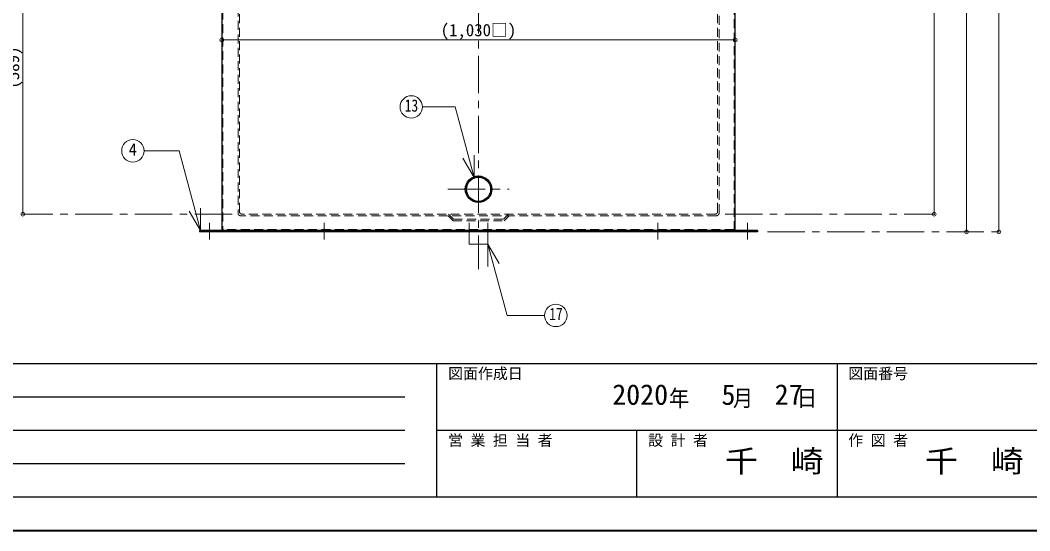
# Model space of a CAD drawing. Units: millimetres at full size, sheet at 1:15; details may follow other scales. Extents: x -3184 to 2891, y -2037 to 2178.
# Drawn here: x -1067 to 960, y -2037 to -1013 of the extents above; entities that cross this region are included whole.
import ezdxf
from ezdxf.enums import TextEntityAlignment as Align

# ---------------------------------------------------------------- set-up
doc = ezdxf.new("R2010")
doc.units = ezdxf.units.MM
doc.header["$LTSCALE"] = 15
doc.header["$PDMODE"] = 32
doc.header["$PDSIZE"] = 7.5
doc.linetypes.add('CHAIN1', pattern=[8, 5, -1, 1, -1])
doc.linetypes.add('DASHED1', pattern=[1.8, 1.2, -0.6])
doc.layers.add('0-0', color=7, linetype='Continuous', lineweight=18)
doc.styles.add('ＭＳ ゴシック', font='')
doc.styles.get('ＭＳ ゴシック').set_extended_font_data('MS Gothic')

msp = doc.modelspace()

# ---------------------------------------------------------------- linework, layer by layer
at = {"layer": '0-0', "color": 4, "linetype": 'CHAIN1', "lineweight": 9}
for p, q in [((-146.7, 115.37), (-146.7, -1512.13)), ((-208.2, -1352.13), (-85.2, -1352.13)), ((-641.7, -1402.13), (-1061.7, -1402.13)), ((348.3, -1402.13), (768.3, -1402.13)), ((-686.7, -1419.63), (-686.7, -1452.63)), ((-456.7, -1419.63), (-456.7, -1452.63)), ((213.3, -1419.63), (213.3, -1452.63)), ((393.3, -1419.63), (393.3, -1452.63)), ((433.3, -1437.63), (898.3, -1437.63))]:
    msp.add_line(p, q, dxfattribs=at)
at = {"layer": '0-0', "color": 4, "lineweight": 9}
for p, q in [((898.3, -184.63), (898.3, -1437.63)), ((768.3, -225.13), (768.3, -1402.13)), ((833.3, -1437.63), (833.3, -225.13)), ((-1061.7, -813.63), (-1061.7, -1402.13)), ((368.8, -1052.63), (-662.2, -1052.63))]:
    msp.add_line(p, q, dxfattribs=at)
at = {"layer": '0-0', "linetype": 'DASHED1'}
for p, q in [((333.3, -1397.13), (333.3, -225.13)), ((336.3, -1400.13), (336.3, -227.13)), ((366.8, -228.13), (366.8, -1431.63)), ((-629.7, -663.49), (-629.7, -1400.13)), ((-626.7, -1397.13), (-626.7, -662.83)), ((-660.2, -669.83), (-660.2, -1431.63)), ((331.3, -1405.13), (-624.7, -1405.13)), ((328.3, -1402.13), (-621.7, -1402.13)), ((365.8, -1432.63), (-659.45, -1432.63)), ((-642.2, -1432.63), (-642.2, -1434.63)), ((-463.7, -1434.63), (-463.7, -1437.63)), ((-449.7, -1434.63), (-449.7, -1437.63)), ((156.3, -1434.63), (156.3, -1437.63)), ((220.3, -1434.63), (220.3, -1437.63)), ((348.8, -1432.63), (348.8, -1434.63))]:
    msp.add_line(p, q, dxfattribs=at)
at = {"layer": '0-0', "color": 5, "lineweight": 25}
for p, q in [((368.8, -1432.63), (368.8, -264.63)), ((-662.2, -506.13), (-662.2, -1432.63)), ((-706.7, -1434.63), (-706.7, -1437.63)), ((413.3, -1434.63), (-706.7, -1434.63)), ((413.3, -1437.63), (-706.7, -1437.63)), ((413.3, -1434.63), (413.3, -1437.63))]:
    msp.add_line(p, q, dxfattribs=at)
at = {"layer": '0-0'}
for p, q in [((-193.44, -1187.05), (-259.23, -1187.05)), ((-155.53, -1328.53), (-193.44, -1187.05)), ((-747.89, -1275.07), (-818.26, -1275.07)), ((-705.01, -1435.12), (-747.89, -1275.07)), ((-155.53, -1328.53), (-178.03, -1289.55)), ((-155.53, -1328.53), (-155.53, -1283.53)), ((-705.01, -1435.12), (-727.51, -1396.15)), ((-705.01, -1435.12), (-705.01, -1390.12)), ((-165.7, -1437.63), (-165.7, -1462.13)), ((-127.7, -1437.63), (-127.7, -1462.13)), ((-165.7, -1462.13), (-127.7, -1462.13)), ((-127.83, -1461.98), (-105.33, -1500.95)), ((-127.83, -1461.98), (-127.83, -1506.98))]:
    msp.add_line(p, q, dxfattribs=at)
at = {"layer": '0-0', "color": 4, "linetype": 'DASHED1', "lineweight": 9}
for p, q in [((-206.7, -1402.13), (-196.7, -1412.13)), ((-196.7, -1412.13), (-96.7, -1412.13)), ((-165.7, -1437.63), (-165.7, -1412.13)), ((-127.7, -1437.63), (-127.7, -1412.13)), ((-86.7, -1402.13), (-96.7, -1412.13)), ((-85.46, -1405.13), (-95.46, -1415.13)), ((-693.7, -1434.63), (-693.7, -1437.63)), ((-679.7, -1434.63), (-679.7, -1437.63)), ((386.3, -1434.63), (386.3, -1437.63)), ((400.3, -1434.63), (400.3, -1437.63))]:
    msp.add_line(p, q, dxfattribs=at)
at = {"layer": '0-0', "color": 6, "lineweight": 25}
for p, q in [((-3116.7, -1701.77), (2823.3, -1701.77)), ((-230.27, -1969.63), (-230.27, -1701.77)), ((573.3, -1701.77), (573.3, -1969.63)), ((-1687.42, -1768.74), (-294.56, -1768.74)), ((-294.56, -1835.7), (-1687.42, -1835.7)), ((2823.3, -1835.7), (-230.27, -1835.7)), ((171.51, -1969.63), (171.51, -1835.7)), ((-294.56, -1902.67), (-1687.42, -1902.67)), ((2823.3, -1969.63), (-3116.7, -1969.63))]:
    msp.add_line(p, q, dxfattribs=at)
at = {"layer": '0-0', "color": 1, "lineweight": 40}
msp.add_line((2890.8, -2037.13), (-3184.2, -2037.13), dxfattribs=at)
at = {"layer": '0-0', "color": 4, "linetype": 'DASHED1', "lineweight": 9}
msp.add_lwpolyline([(-207.94, -1405.13), (-197.94, -1415.13), (-95.46, -1415.13)], dxfattribs=at)
at = {"layer": '0-0'}
msp.add_lwpolyline([(-127.83, -1461.98), (-89.46, -1605.17), (-14.01, -1605.17)], dxfattribs=at)
for centre in [(-281.73, -1187.05), (-840.76, -1275.07), (8.49, -1605.17)]:
    msp.add_circle(centre, 22.5, dxfattribs=at)
at = {"layer": '0-0', "color": 5, "lineweight": 25}
for radius in [26.5, 24.3]:
    msp.add_circle((-146.7, -1352.13), radius, dxfattribs=at)
at = {"layer": '0-0', "linetype": 'DASHED1'}
for centre, radius, start, end in [((-621.7, -1397.13), 5, 180, 270), ((328.3, -1397.13), 5, 270, 0), ((-624.7, -1400.13), 5, 180, 270), ((331.3, -1400.13), 5, 270, 0), ((-659.2, -1431.63), 1, 180, 270), ((365.8, -1431.63), 1, 270, 0)]:
    msp.add_arc(centre, radius, start, end, dxfattribs=at)
at = {"layer": '0-0', "color": 5, "lineweight": 25}
for centre, start, end in [((-660.2, -1432.63), 180, 270), ((366.8, -1432.63), 270, 0)]:
    msp.add_arc(centre, 2, start, end, dxfattribs=at)
at = {"layer": '0-0', "color": 1}
for p in [(-662.2, -1052.63), (368.8, -1052.63), (-1061.7, -1402.13), (768.3, -1402.13), (833.3, -1437.63), (898.3, -1437.63)]:
    msp.add_point(p, dxfattribs=at)

# ---------------------------------------------------------------- texts
at = {"layer": '0-0', "style": 'ＭＳ ゴシック'}
for s, height, p in [('(1,030□)', 24.74, (-222.64, -1052.63)), ('4', 24.74, (-849.2, -1291.95)), ('図面作成日', 21.99, (-207.77, -1739.27)), ('図面番号', 21.99, (595.8, -1739.27)), ('2020', 41.24, (121.8, -1796.86)), ('5', 41.24, (341.17, -1796.86)), ('27', 41.24, (448.05, -1796.86)), ('営 業 担 当 者', 21.99, (-207.77, -1873.2)), ('設 計 者', 21.99, (194.01, -1873.2)), ('作 図 者', 21.99, (595.8, -1873.2))]:
    msp.add_text(s, height=height, dxfattribs=at).set_placement(p, align=Align.BOTTOM_LEFT)
msp.add_text('(589)', height=24.74, rotation=90, dxfattribs=at).set_placement((-1061.7, -1150.07), align=Align.BOTTOM_LEFT)
for s, height, width, p in [('13', 24.74, 0.8, (-294.86, -1203.92)), ('17', 24.74, 0.8, (-4.63, -1622.05)), ('千\u3000崎', 43.99, 1.1, (348.3, -1932.67)), ('千\u3000崎', 43.99, 1.1, (750.08, -1932.67))]:
    msp.add_text(s, height=height, dxfattribs=dict(at, width=width)).set_placement(p, align=Align.BOTTOM_LEFT)
at = {"layer": '0-0', "insert": (235.8, -1791.24), "char_height": 32.99, "attachment_point": 7, "style": 'ＭＳ ゴシック'}
msp.add_mtext('\\T1.27;\\W0.9;年\\~\\~\\~月\\~\\~\\~日', dxfattribs=at)

doc.saveas('drawing.dxf')
